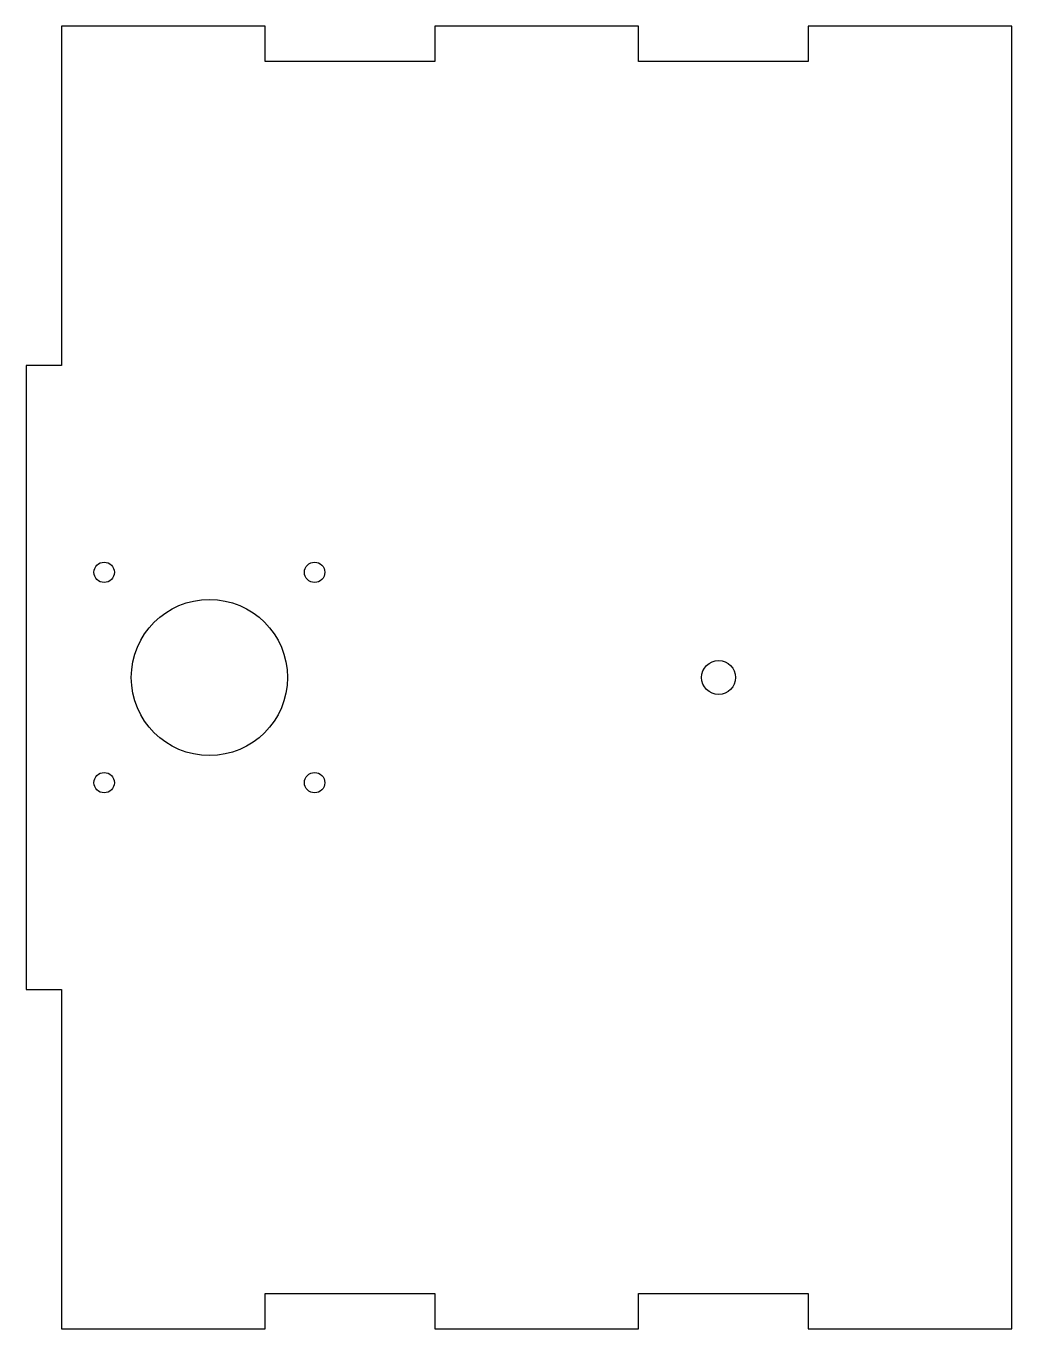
# Model space of a CAD drawing. Header units: millimetres. Extents: x 0 to 145, y 0 to 192.
import ezdxf

# ---------------------------------------------------------------- set-up
doc = ezdxf.new("R2010")
doc.units = ezdxf.units.MM

msp = doc.modelspace()

# ---------------------------------------------------------------- linework, layer by layer
msp.add_lwpolyline([(5.2, 50), (5.2, 0), (35.2, 0), (35.2, 5.2), (60.2, 5.2), (60.2, 0), (90.2, 0), (90.2, 5.2), (115.2, 5.2), (115.2, 0), (145.2, 0), (145.2, 192), (115.2, 192), (115.2, 186.8), (90.2, 186.8), (90.2, 192), (60.2, 192), (60.2, 186.8), (35.2, 186.8), (35.2, 192), (5.2, 192), (5.2, 142), (0, 142), (0, 50)], close=True)
for centre, radius in [((11.5, 111.5), 1.5), ((42.5, 111.5), 1.5), ((27, 96), 11.5), ((102, 96), 2.5), ((11.5, 80.5), 1.5), ((42.5, 80.5), 1.5)]:
    msp.add_circle(centre, radius)

doc.saveas('drawing.dxf')
